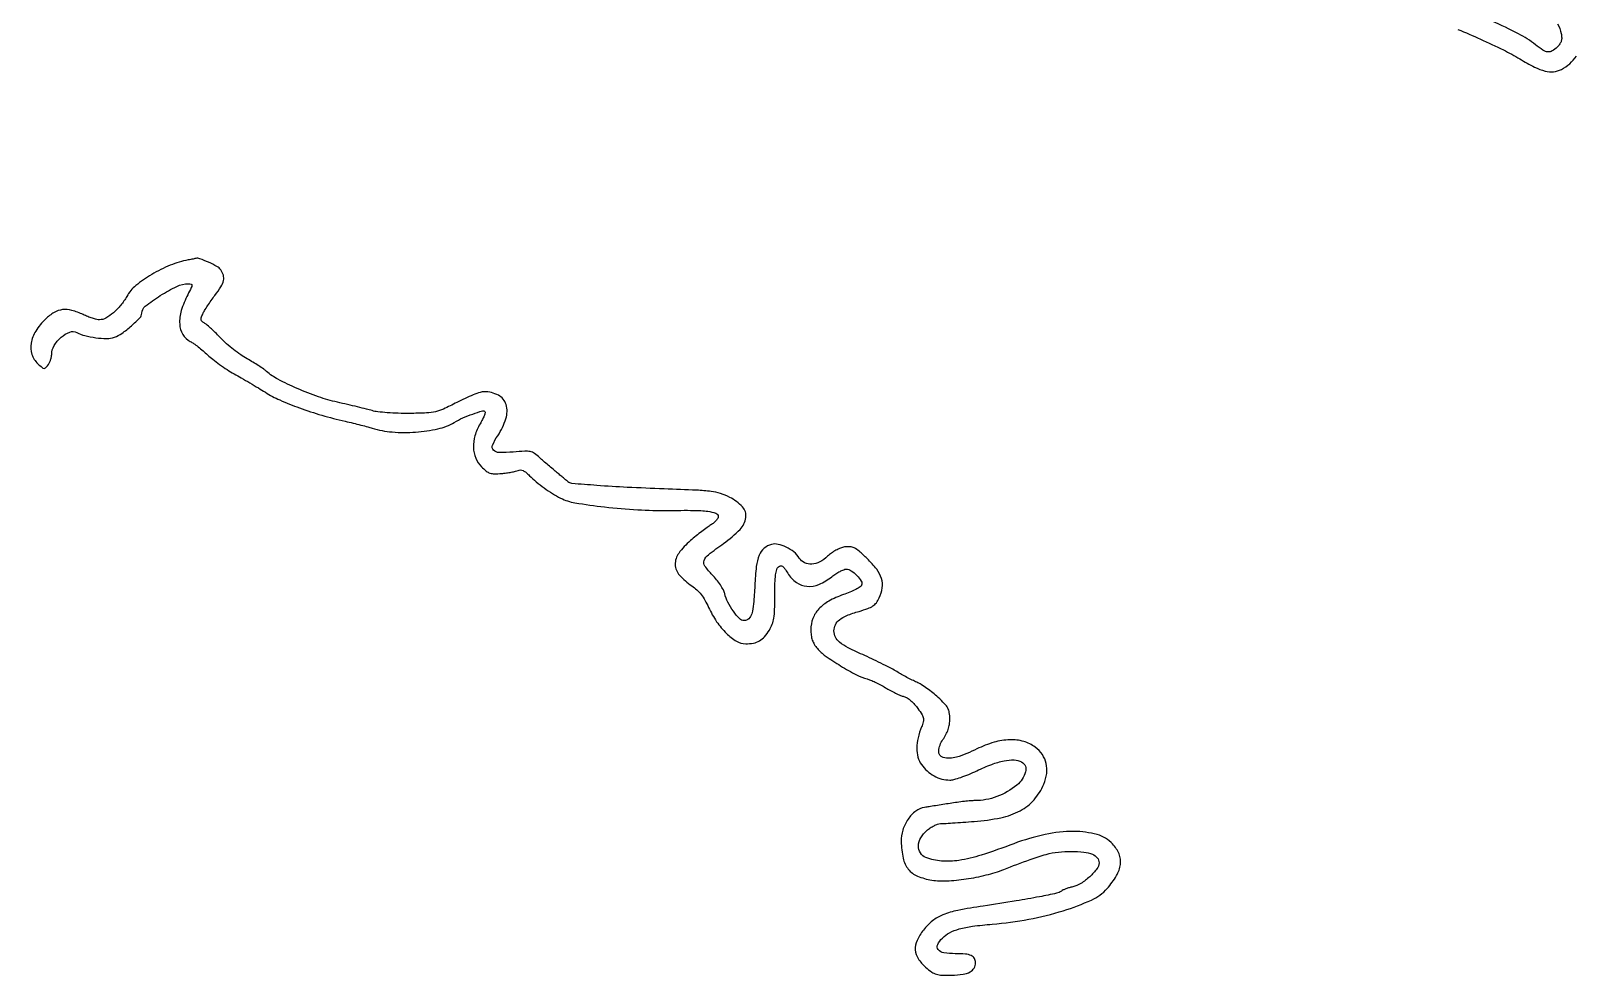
# Model space of a CAD drawing. Extents: x 0 to 2791, y 427 to 2463.
# Drawn here: x 798 to 1396, y 455 to 822 of the extents above; entities that cross this region are included whole.
import ezdxf

# ---------------------------------------------------------------- set-up
doc = ezdxf.new("R2010")
doc.units = 0

msp = doc.modelspace()

# ---------------------------------------------------------------- linework, layer by layer
for points in [[(1391.130083, 825.068239, -0.085691), (1392.595869, 821.270654, -0.040828), (1392.780711, 819.681366, -0.078978), (1392.623523, 818.414596, -0.081126), (1392.085788, 817.281154, -0.04516), (1391.104167, 816.104167, -0.05891), (1389.138861, 814.554447, -0.163084), (1387.444882, 814.163692, -0.119279), (1385.515856, 814.833174, -0.025009), (1382.588777, 816.929449, 0.048198), (1376.00405, 821.198323, 0.016308), (1365.68731, 826.134159, 0.016619)], [(1352.446124, 822.935327, -0.007718), (1361.21252, 819.140175, -0.008538), (1370.11989, 814.935098, -0.020728), (1376.5, 811.452961, 0.017688), (1382.236866, 808.276485, 0.055412), (1386.3567, 806.727684, 0.084389), (1389.658599, 806.461298, 0.098257), (1392.677011, 807.341562, 0.126741), (1398.506197, 812.576967, 0.15406)]]:
    msp.add_lwpolyline(points, format="xyb")
msp.add_lwpolyline([(859.041126, 733.266895, 0.050886), (852.095107, 731.217422, 0.036858), (844.869573, 727.616965, 0.037601), (838.700436, 723.294823, 0.093386), (835.169769, 719.088274, -0.042791), (832.828503, 715.648096, -0.044281), (829.960035, 712.699334, -0.048369), (827.044167, 710.643823, -0.130069), (824.611104, 710, -0.058002), (823.475042, 710.132232, -0.018066), (821.816336, 710.5875, -0.01779), (819.985008, 711.234441, -0.018732), (818.236136, 712, 0.044959), (813.818903, 713.663755, 0.097147), (810.21299, 713.94078, 0.105077), (806.95186, 712.836877, 0.058832), (803.612852, 710.281063, 0.059267), (799.822267, 705.608518, 0.097863), (797.999681, 700.882309, 0.121271), (798.297132, 696.540793, 0.127393), (800.580592, 692.924314, 0.010653), (802.267991, 691.405465, 0.148926), (803.007172, 691.079002, 0.238199), (803.63832, 691.30758, 0.031077), (804.580592, 692.44113, 0.044529), (805.124238, 693.343197, 0.030318), (805.583049, 694.450668, 0.030608), (805.897532, 695.582805, 0.052486), (806, 696.556271, -0.135781), (806.934674, 699.934658, -0.078255), (809.659825, 703.196371, -0.085211), (812.999284, 705.237289, -0.224816), (815.726968, 705.063271, 0.064796), (818.856376, 703.825746, 0.030628), (823.130761, 703.021726, 0.030364), (827.382732, 702.749303, 0.081094), (830.373173, 703.227485, 0.074582), (833.246199, 704.684298, 0.025035), (836.947849, 707.60631, 0.019717), (840.287027, 710.765574, 0.195861), (841, 712.515857, -0.229897), (842.337691, 715.271417, -0.025509), (848.212087, 719.429008, -0.029867), (854.644368, 722.986393, -0.11183), (859.11962, 724, -0.068723), (860.160861, 723.856206, -0.352667), (860.47555, 723.413764, -0.098509), (860.234842, 722.495044, -0.005131), (858.864918, 719.75, 0.044272), (856.364374, 713.573242, 0.087914), (855.729986, 708.347224, 0.120615), (856.954067, 704.313788, 0.139996), (859.858417, 701.564978, -0.034066), (861.147828, 700.77831, -0.01149), (862.916029, 699.464837, -0.011369), (864.810507, 697.918345, -0.012794), (866.557852, 696.345363, 0.023462), (868.556171, 694.622172, 0.011374), (871.259232, 692.60145, 0.011253), (874.175285, 690.620602, 0.015902), (876.864289, 689, -0.00382), (879.684518, 687.391888, -0.002289), (883.011448, 685.440611, -0.002292), (886.304557, 683.468404, -0.003987), (889.016182, 681.797825, 0.035844), (894.646408, 678.805741, 0.017059), (902.262832, 675.739737, 0.015978), (910.962147, 672.88931, 0.01505), (920, 670.537359, -0.002907), (923.091406, 669.812542, -0.002896), (926.178125, 669.05093, -0.002835), (928.867502, 668.354565, -0.011366), (930.5, 667.882005, 0.056192), (938.299327, 666.363962, 0.037397), (947.416371, 666.316477, 0.037942), (956.094223, 667.5872, 0.078107), (962.459132, 670.108389, -0.028778), (965.760736, 671.808418, -0.020077), (969.655685, 673.354255, -0.011884), (973.345773, 674.552186, -0.275556), (974.374586, 674.292081, -0.28003), (974.47645, 673.874606, -0.018666), (974.042748, 672.664257, -0.022569), (973.36946, 671.182649, -0.014608), (972.464995, 669.530481, 0.061045), (970.463964, 664.903134, 0.080003), (969.883544, 660.341073, 0.089092), (970.767197, 656.212088, 0.09954), (973.018353, 652.827801, 0.02784), (974.867094, 651.174222, 0.087807), (976.321933, 650.381514, 0.081377), (978.021836, 650.104846, 0.021762), (980.768353, 650.227352, 0.011582), (982.704929, 650.4437, 0.011916), (984.611078, 650.74789, 0.011718), (986.248866, 651.089296, 0.048491), (987.20553, 651.412552, -0.120737), (988.148916, 651.586608, -0.093209), (989.167379, 651.33333, -0.064543), (990.325485, 650.609628, -0.026033), (991.70553, 649.350813, 0.024192), (994.268354, 646.995784, 0.017515), (997.332757, 644.618625, 0.017348), (1000.599966, 642.430821, 0.021768), (1003.777596, 640.645764, 0.076721), (1009.348584, 638.829519, 0.01188), (1020.881981, 637.224769, 0.013931), (1033.730079, 636.10891, 0.018317), (1045.495327, 635.848364, -0.005543), (1055.535377, 635.882531, -0.029233), (1061.029387, 635.51868, -0.060234), (1064.068631, 634.759118, -0.310863), (1065, 633.405846, -0.140258), (1064.808172, 632.735459, -0.042771), (1064.169245, 631.882461, -0.039066), (1063.254218, 631.005198, -0.033984), (1062.171899, 630.235302, 0.020361), (1060.744165, 629.277139, 0.006257), (1058.669209, 627.718332, 0.006249), (1056.388638, 625.914098, 0.006811), (1054.219222, 624.103702, 0.057103), (1049.645864, 619.171453, 0.168392), (1048.298744, 614.815421, 0.176299), (1049.958316, 610.69322, 0.063696), (1054.813024, 606.505037, -0.043687), (1056.665282, 605.031771, -0.0385), (1058.320355, 603.199355, -0.03425), (1059.836877, 600.930244, -0.022594), (1061.273899, 598.139406, 0.04051), (1064.392844, 592.58041, 0.05069), (1068.171867, 588.034752, 0.058918), (1072.108904, 584.990302, 0.135963), (1075.683389, 584, 0.046007), (1078.728771, 584.280811, 0.085703), (1081.04597, 585.139509, 0.082686), (1082.994223, 586.750329, 0.04036), (1084.910623, 589.355384, 0.049954), (1085.992054, 591.572854, 0.049825), (1086.613379, 593.962678, 0.031242), (1086.917975, 597.252442, 0.007466), (1087, 602.745589, -0.007214), (1087.069863, 607.587523, -0.023881), (1087.313807, 610.765623, -0.034618), (1087.726254, 612.869711, -0.155049), (1088.396072, 613.913748, -0.131629), (1089.203585, 614.285039, -0.193211), (1089.958454, 614.12217, -0.089634), (1090.805546, 613.295811, -0.016357), (1092.022678, 611.463306, 0.097776), (1095.372691, 607.856533, 0.137822), (1099.467276, 606.345914, 0.121166), (1104.151084, 607.109644, 0.066079), (1109.191362, 610.095135, -0.022467), (1110.742891, 611.207003, -0.024149), (1112.351906, 612.146696, -0.024623), (1113.801583, 612.813409, -0.095747), (1114.767048, 613, -0.149314), (1116.684588, 612.414311, -0.053191), (1118.90049, 610.551073, -0.053269), (1120.59726, 608.359927, -0.233851), (1120.744901, 606.777607, -0.167273), (1120.210274, 606.140142, -0.016684), (1118.444959, 605.157163, -0.019532), (1116.196857, 604.110729, -0.014305), (1113.62885, 603.120656, 0.041483), (1107.981118, 600.583001, 0.07927), (1104.072524, 597.528057, 0.096653), (1101.7955, 593.86743, 0.09119), (1101, 589.541929, 0.031147), (1101.139452, 587.305513, 0.05134), (1101.565585, 585.461808, 0.053882), (1102.3397, 583.80629, 0.038633), (1103.531377, 582.14508, 0.065782), (1106.621169, 579.324297, 0.014867), (1112.584148, 575.427677, 0.015128), (1118.786104, 571.886351, 0.061055), (1122.847044, 570.327061, -0.037882), (1124.169409, 569.888279, -0.012439), (1126.042569, 569.049553, -0.012312), (1128.082529, 568.012067, -0.013625), (1130, 566.908179, 0.013769), (1131.919182, 565.804039, 0.012389), (1133.964291, 564.765807, 0.012523), (1135.84457, 563.926261, 0.037792), (1137.176309, 563.485901, -0.081258), (1138.420741, 562.950998, -0.034897), (1139.877548, 561.87112, -0.032559), (1141.338859, 560.446324, -0.031746), (1142.616196, 558.832329, -0.01505), (1144.200225, 556.392909, -0.087378), (1144.755029, 554.968865, -0.114797), (1144.712781, 553.623781, -0.034471), (1144.046714, 551.672242, 0.04165), (1142.665114, 547.42602, 0.056775), (1142.192021, 543.431507, 0.065113), (1142.637724, 539.901136, 0.091038), (1143.98142, 537.026093, 0.055786), (1146.209048, 534.538061, 0.056863), (1148.918239, 532.622276, 0.058602), (1151.90786, 531.411408, 0.06704), (1154.962448, 531, 0.067132), (1156.610969, 531.222339, 0.015172), (1159.318242, 532.055253, 0.015456), (1162.407882, 533.217208, 0.014447), (1165.491178, 534.592349, -0.020973), (1171.302185, 537.09366, -0.041644), (1176.115892, 538.4846, -0.054704), (1179.983823, 538.828795, -0.118259), (1182.855844, 538.07715, -0.358392), (1184.462716, 534.180615, -0.146303), (1181.054523, 529.064626, -0.083617), (1173.293884, 524.561852, -0.089965), (1164.683796, 523, 0.022031), (1163.118315, 522.930988, 0.006003), (1160.654854, 522.683529, 0.00606), (1157.864593, 522.335073, 0.00627), (1155.115297, 521.922652, -0.000781), (1152.341983, 521.475442, -0.000711), (1149.47953, 521.022617, -0.000711), (1146.919453, 520.625085, -0.002306), (1145.219272, 520.371574, 0.127207), (1141.793776, 518.937568, 0.080218), (1138.786496, 515.781034, 0.074585), (1136.743506, 511.575387, 0.082442), (1136.118315, 507.099962, 0.044644), (1136.87125, 500.578392, 0.117094), (1138.853698, 496.337731, 0.128056), (1142.402032, 493.664571, 0.058602), (1148.024184, 492.08526, 0.052544), (1153.790798, 491.786336, 0.023728), (1161.332544, 492.547962, 0.023411), (1169.178772, 494.096914, 0.032615), (1176, 496.258853, -0.005186), (1186.211864, 500.123188, -0.022293), (1192.407076, 502.085928, -0.03533), (1197.209942, 503.017597, -0.034136), (1202.152076, 503.278421, -0.023051), (1207.148044, 502.970216, -0.070422), (1210.432268, 502.137497, -0.123123), (1212.305256, 500.76053, -0.174706), (1213, 498.832893, -0.165863), (1212.185225, 496.444296, -0.043072), (1209.397051, 493.412473, -0.043969), (1205.934803, 490.762575, -0.088909), (1202.767005, 489.467718, 0.017593), (1201.43251, 489.132839, 0.017569), (1200.124237, 488.704832, 0.017703), (1199.010663, 488.251363, 0.06374), (1198.358058, 487.851763, -0.116436), (1196.512111, 486.97164, -0.005763), (1189.870841, 485.614658, -0.007432), (1180.785184, 484.006707, -0.002784), (1168, 482.012477, 0.011149), (1158.093928, 480.297119, 0.047104), (1152.322206, 478.587982, 0.072928), (1148.303925, 476.246364, 0.05699), (1144.734803, 472.665162, 0.061159), (1142.272955, 468.628869, 0.122062), (1141.597992, 464.973658, 0.12852), (1142.716266, 461.552932, 0.071691), (1145.607105, 458.221696, 0.024747), (1147.992209, 456.357427, 0.07961), (1149.796291, 455.474645, 0.066935), (1151.950817, 455.121381, 0.014089), (1155.77504, 455.118811, 0.027453), (1160.133313, 455.478735, 0.087834), (1162.898005, 456.371997, 0.14288), (1164.434438, 457.866508, 0.129565), (1165, 460.012412, 0.132448), (1164.552788, 461.671045, 0.158625), (1163.352255, 462.744214, 0.083827), (1161.07973, 463.31855, 0.019316), (1157.11719, 463.483705, -0.038843), (1152.696293, 463.841132, -0.182645), (1150.52265, 465.084602, -0.292732), (1150.290624, 467.003844, -0.084238), (1152.104448, 469.558994, -0.0761), (1154.931996, 471.635758, -0.05241), (1158.634541, 473.101138, -0.035639), (1163.819713, 474.15702, -0.011994), (1171.5, 474.971501, 0.025868), (1185.708576, 476.87811, 0.028912), (1199.115498, 480.200554, 0.030408), (1210.107327, 484.357089, 0.107394), (1216.144486, 488.817342, 0.045712), (1219.788217, 493.8235, 0.104187), (1221.296366, 498.223814, 0.12842), (1220.757003, 502.259028, 0.08999), (1218.278832, 506.143983, 0.139935), (1212.265925, 509.792765, 0.066326), (1203.205676, 511.022473, 0.05407), (1192.087186, 509.844072, 0.03679), (1179.876561, 506.237826, -0.012281), (1167.251418, 501.82634, -0.038945), (1158.552415, 499.755106, -0.058217), (1151.808731, 499.487953, -0.074234), (1145.75, 500.874047, -0.157535), (1143.569616, 502.657545, -0.152078), (1142.806288, 505.406606, -0.123177), (1143.703093, 508.571562, -0.087738), (1146.076725, 511.411106, -0.029964), (1147.414344, 512.406182, -0.028195), (1148.888062, 513.256465, -0.029357), (1150.279983, 513.858524, -0.080924), (1151.326725, 514.057712, 0.008714), (1152.707525, 514.118475, 0.000821), (1156.092851, 514.332197, 0.001052), (1160.128665, 514.602166, 0.000827), (1164.5, 514.911086, 0.032966), (1174.872032, 516.352804, 0.072108), (1182.395833, 519.082089, 0.090397), (1187.755572, 523.348124, 0.080788), (1191.518726, 529.390575, 0.065909), (1192.647068, 533.562343, 0.089526), (1192.46785, 537.451046, 0.093955), (1190.963611, 540.893234, 0.080242), (1188.23355, 543.768541, 0.095031), (1183.722791, 546.012789, 0.075744), (1178.317715, 546.669902, 0.064426), (1172.179957, 545.686362, 0.042501), (1165.514537, 543.081771, -0.03705), (1157.603126, 539.890602, -0.145576), (1152.40074, 539.785417, -0.365116), (1150.679157, 542.292492, -0.127584), (1152.306998, 546.721498, 0.030309), (1153.522284, 548.724232, 0.040627), (1154.356109, 550.676756, 0.042443), (1154.838126, 552.66747, 0.0382), (1155, 554.783155, 0.038193), (1154.813557, 557.22042, 0.086749), (1154.224256, 558.964966, 0.066357), (1152.972156, 560.677402, 0.015556), (1150.43061, 563.170726, 0.01787), (1148.407749, 564.905832, 0.014187), (1146.107029, 566.636287, 0.01442), (1143.879949, 568.119898, 0.034481), (1142.128625, 569.053775, -0.011404), (1140.415537, 569.868141, -0.006078), (1138.33275, 570.949076, -0.006047), (1136.231038, 572.105362, -0.009365), (1134.448015, 573.159166, 0.016684), (1132.365617, 574.349132, 0.005194), (1129.162854, 575.997855, 0.005185), (1125.543815, 577.766828, 0.005697), (1122, 579.404468, -0.009741), (1115.477315, 582.482947, -0.053567), (1112.201494, 584.571027, -0.1076), (1110.578604, 586.570104, -0.117418), (1110, 589, -0.111577), (1110.549279, 591.430782, -0.116316), (1112.086205, 593.346741, -0.073031), (1114.950956, 594.97688, -0.021606), (1119.739793, 596.608249, 0.014849), (1123.192387, 597.732595, 0.061002), (1125.154249, 598.720213, 0.086018), (1126.468181, 599.968635, 0.049109), (1127.599249, 601.850394, 0.076223), (1128.768437, 605.755394, 0.110294), (1128.478284, 609.332382, 0.089363), (1126.587797, 612.973514, 0.036683), (1122.860662, 617.134299, 0.010276), (1119.718241, 620.040907, 0.06246), (1117.894579, 621.291554, 0.10451), (1116.254789, 621.742033, 0.055235), (1114.138343, 621.635024, 0.05473), (1112.572739, 621.201351, 0.029903), (1110.767437, 620.352851, 0.02925), (1108.999722, 619.250397, 0.038434), (1107.53721, 618.036065, -0.070573), (1104.507452, 615.832283, -0.10692), (1101.382124, 614.950737, -0.129786), (1098.602041, 615.503403, -0.134908), (1096.50477, 617.352375, 0.077544), (1094.386366, 619.696694, 0.057096), (1091.429467, 621.58002, 0.059351), (1088.294001, 622.66978, 0.115976), (1085.663369, 622.630359, 0.121126), (1082.830639, 621.130377, 0.115159), (1080.952527, 618.462738, 0.067006), (1079.817326, 614.022667, 0.017602), (1079.219791, 606.688799, -0.009531), (1078.751683, 599.514543, -0.052064), (1078.025002, 595.700056, -0.122245), (1076.858881, 593.734967, -0.200615), (1075.100817, 593, -0.202662), (1073.287925, 593.766283, -0.036885), (1070.894107, 596.624283, -0.039123), (1068.751605, 600.155938, -0.061021), (1067.549072, 603.5, 0.068232), (1067.006547, 604.943247, 0.022984), (1065.844605, 606.87387, 0.022375), (1064.347443, 608.916607, 0.023839), (1062.703351, 610.77275, -0.03992), (1059.870952, 614.185324, -0.243908), (1059.573516, 616.383559, -0.14128), (1061.202793, 618.643285, -0.011511), (1067.104765, 623.059499, 0.042997), (1073.479164, 628.486677, 0.162696), (1075.759193, 633.123755, 0.225688), (1074.446526, 637.228392, 0.085717), (1069.523127, 640.942664, 0.042067), (1065.954769, 642.414536, 0.044801), (1062.264571, 643.230405, 0.020761), (1056.637893, 643.718514, 0.002424), (1044.027045, 644.225355, -0.003465), (1029.625123, 644.834221, -0.006284), (1017.857576, 645.561791, -0.002573), (1008.139928, 646.335626, -0.168484), (1006.6228, 647.010302, 0.013357), (1006.264139, 647.32842, 0.000836), (1005.178761, 648.237401, 0.001234), (1003.880921, 649.315208, 0.000915), (1002.441715, 650.5, -0.003715), (1000.81278, 651.856357, -0.002361), (998.935431, 653.45859, -0.002371), (997.107904, 655.048448, -0.004396), (995.641946, 656.359031, 0.031619), (993.566554, 658.020466, 0.100111), (991.943793, 658.730202, 0.066731), (989.83186, 658.898403, 0.008928), (985.368858, 658.578101, -0.02358), (979.888099, 658.345847, -0.204003), (977.692364, 659.293099, -0.300131), (977.342295, 661.240361, -0.044861), (979.328522, 664.920244, 0.068206), (982.511158, 671.535758, 0.153531), (982.552566, 677.042976, 0.200064), (979.561199, 680.65209, 0.121544), (974.098162, 682, 0.078412), (972.540918, 681.754277, 0.01448), (969.795982, 680.777219, 0.015222), (966.623813, 679.430937, 0.013349), (963.395215, 677.837343, -0.011584), (958.286036, 675.293064, -0.053002), (955.157205, 674.211006, -0.046907), (951.703595, 673.747863, -0.007811), (945, 673.587343, -0.010131), (940.686726, 673.638857, -0.010347), (936.409375, 673.865322, -0.010158), (932.706357, 674.214077, -0.041821), (930.5, 674.656305, 0.008361), (928.349272, 675.239244, 0.002196), (924.884375, 676.100285, 0.002229), (920.930468, 677.045774, 0.002284), (917, 677.948233, -0.028741), (909.639542, 680.053556, -0.018605), (901.388548, 683.284847, -0.017981), (893.924175, 686.85773, -0.061301), (889.5, 689.915984, 0.030349), (888.372809, 690.802794, 0.007821), (886.44896, 692.091708, 0.007931), (884.204194, 693.495246, 0.007996), (881.921993, 694.823018, -0.024365), (879.460539, 696.365044, -0.014267), (876.663582, 698.43409, -0.014248), (873.977203, 700.66908, -0.023434), (871.853966, 702.724986, 0.008845), (869.994693, 704.633472, 0.009647), (868.121131, 706.419473, 0.009181), (866.462522, 707.885439, 0.046234), (865.451575, 708.596622, -0.048574), (864.475706, 709.289963, -0.165266), (864.087845, 709.954331, -0.131435), (864.139974, 710.814658, -0.026415), (864.706635, 712.255478, -0.029202), (865.390215, 713.549766, -0.008768), (866.577755, 715.436204, -0.008757), (867.98735, 717.510423, -0.009392), (869.437033, 719.485452, 0.023236), (871.78093, 722.871364, 0.084555), (872.77258, 725.281528, 0.126969), (872.70912, 727.33055, 0.087176), (871.677109, 729.426902, 0.108662), (870.220814, 730.711793, 0.019469), (866.967311, 732.354417, 0.017448), (863.604243, 733.751463, 0.15024), (862, 733.848762, -0.009883), (861.683482, 733.778677, -0.000992), (860.924581, 733.627874, -0.001245), (860.019291, 733.452189, -0.00099)], format="xyb", close=True)

doc.saveas('drawing.dxf')
